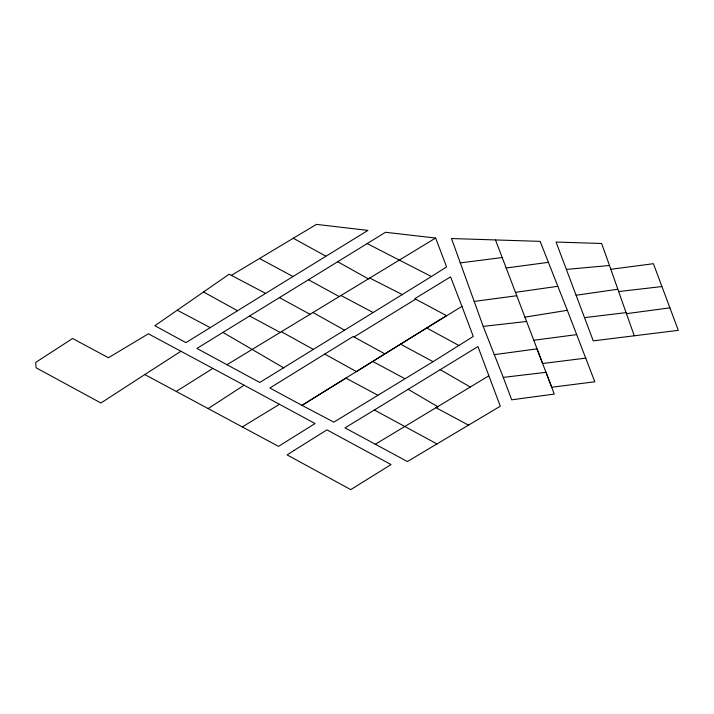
<?xml version="1.0" encoding="UTF-8"?>
<svg xmlns="http://www.w3.org/2000/svg" width="714" height="714" viewBox="0 0 714 714"><rect width="100%" height="100%" fill="white"/><g stroke="black" fill="none" stroke-linecap="round" stroke-linejoin="round"><path stroke-width="1.07" d="M265.617 293.383L185.917 342.631L154.867 325.727L229.176 274.203L265.617 293.383L367.942 230.399L316.418 224.383L231.327 275.39M208.176 408.569L244.108 385.212L315.07 423.527L278.487 446.375L144.808 374.564L100.915 402.999L36.111 367.799L35.7 362.4L72.596 338.49L108.43 357.741L148.405 333.795L244.108 385.212M144.808 374.564L180.82 351.324M431.426 276.541L446.598 266.902L435.638 238.048L385.506 232.282L196.903 348.441L259.771 382.472L431.426 276.541L367.076 243.545M384.864 353.867L461.949 306.342L450.552 276.862L414.807 298.684L446.464 315.633L301.986 405.356L269.865 388.005L353.171 336.499L384.864 353.867L356.411 371.61L324.718 354.064M377.858 395.253L345.897 378.117L301.986 405.356L333.84 422.144L433.059 361.686L473.266 336.446L461.949 306.342M176.367 391.334L212.843 368.433M374.386 410.014L477.934 346.567L500.3 406.212L407.391 461.547L344.987 427.864L374.386 410.014L437.173 444.054M226.882 364.774L435.638 238.048M354.037 336.972L415.682 299.148M242.403 426.865L279.477 404.285M375.225 444.313L488.76 375.885M495.525 240.065L524.933 317.15L567.327 310.322L594.807 381.767L551.761 387.247L545.978 372.333L503.263 377.385L483.191 326.378L451.507 238.538L540.123 241.359L567.327 310.322M515.535 292.338L557.616 286.323M576.091 295.239L617.833 289.241L634.264 335.785L678.3 330.341L653.417 263.698L610.854 269.285L601.643 243.492L556.063 242.037L593.263 340.873L634.264 335.785M494.079 354.697L536.937 348.869L542.604 363.515L585.917 358.098M506.199 267.991L548.245 262.359M474.141 301.433L516.731 295.73M626.517 313.642L669.955 307.85M524.933 317.15L533.795 340.248L576.582 334.643M460.173 262.904L502.281 257.531M584.614 317.623L626.071 312.625M618.69 291.544L661.816 286.573M483.191 326.378L526.504 321.496M566.38 269.41L609.426 265.492M402.607 294.73L369.754 278.058L368.344 278.879L337.633 261.681M177.358 310.278L210.434 327.735M341.105 295.56L372.878 312.402M259.521 258.513L293.035 276.541M372.699 361.418L404.633 378.563M468.687 425.249L436.067 407.748L437.816 406.73L408.113 389.282M249.829 316.097L280.307 332.492M400.349 344.05L433.059 361.686M426.776 328.012L458.924 345.514M308.412 279.736L339.311 296.605M279.433 297.604L310.063 314.312M293.177 238.199L325.789 256.112M203.624 292.026L237.619 310.768M281.566 331.814L313.303 349.378M313.044 312.553L344.425 330.091M440.119 369.62L470.285 387.033M283.824 367.933L223.205 332.554M503.263 377.385L511.688 399.822L554.269 394.083L533.795 340.248M610.854 269.285L617.833 289.241M294.132 450.4L287.126 454.916L350.744 489.617L391.031 464.564L326.976 429.864L294.132 450.4"/></g></svg>
